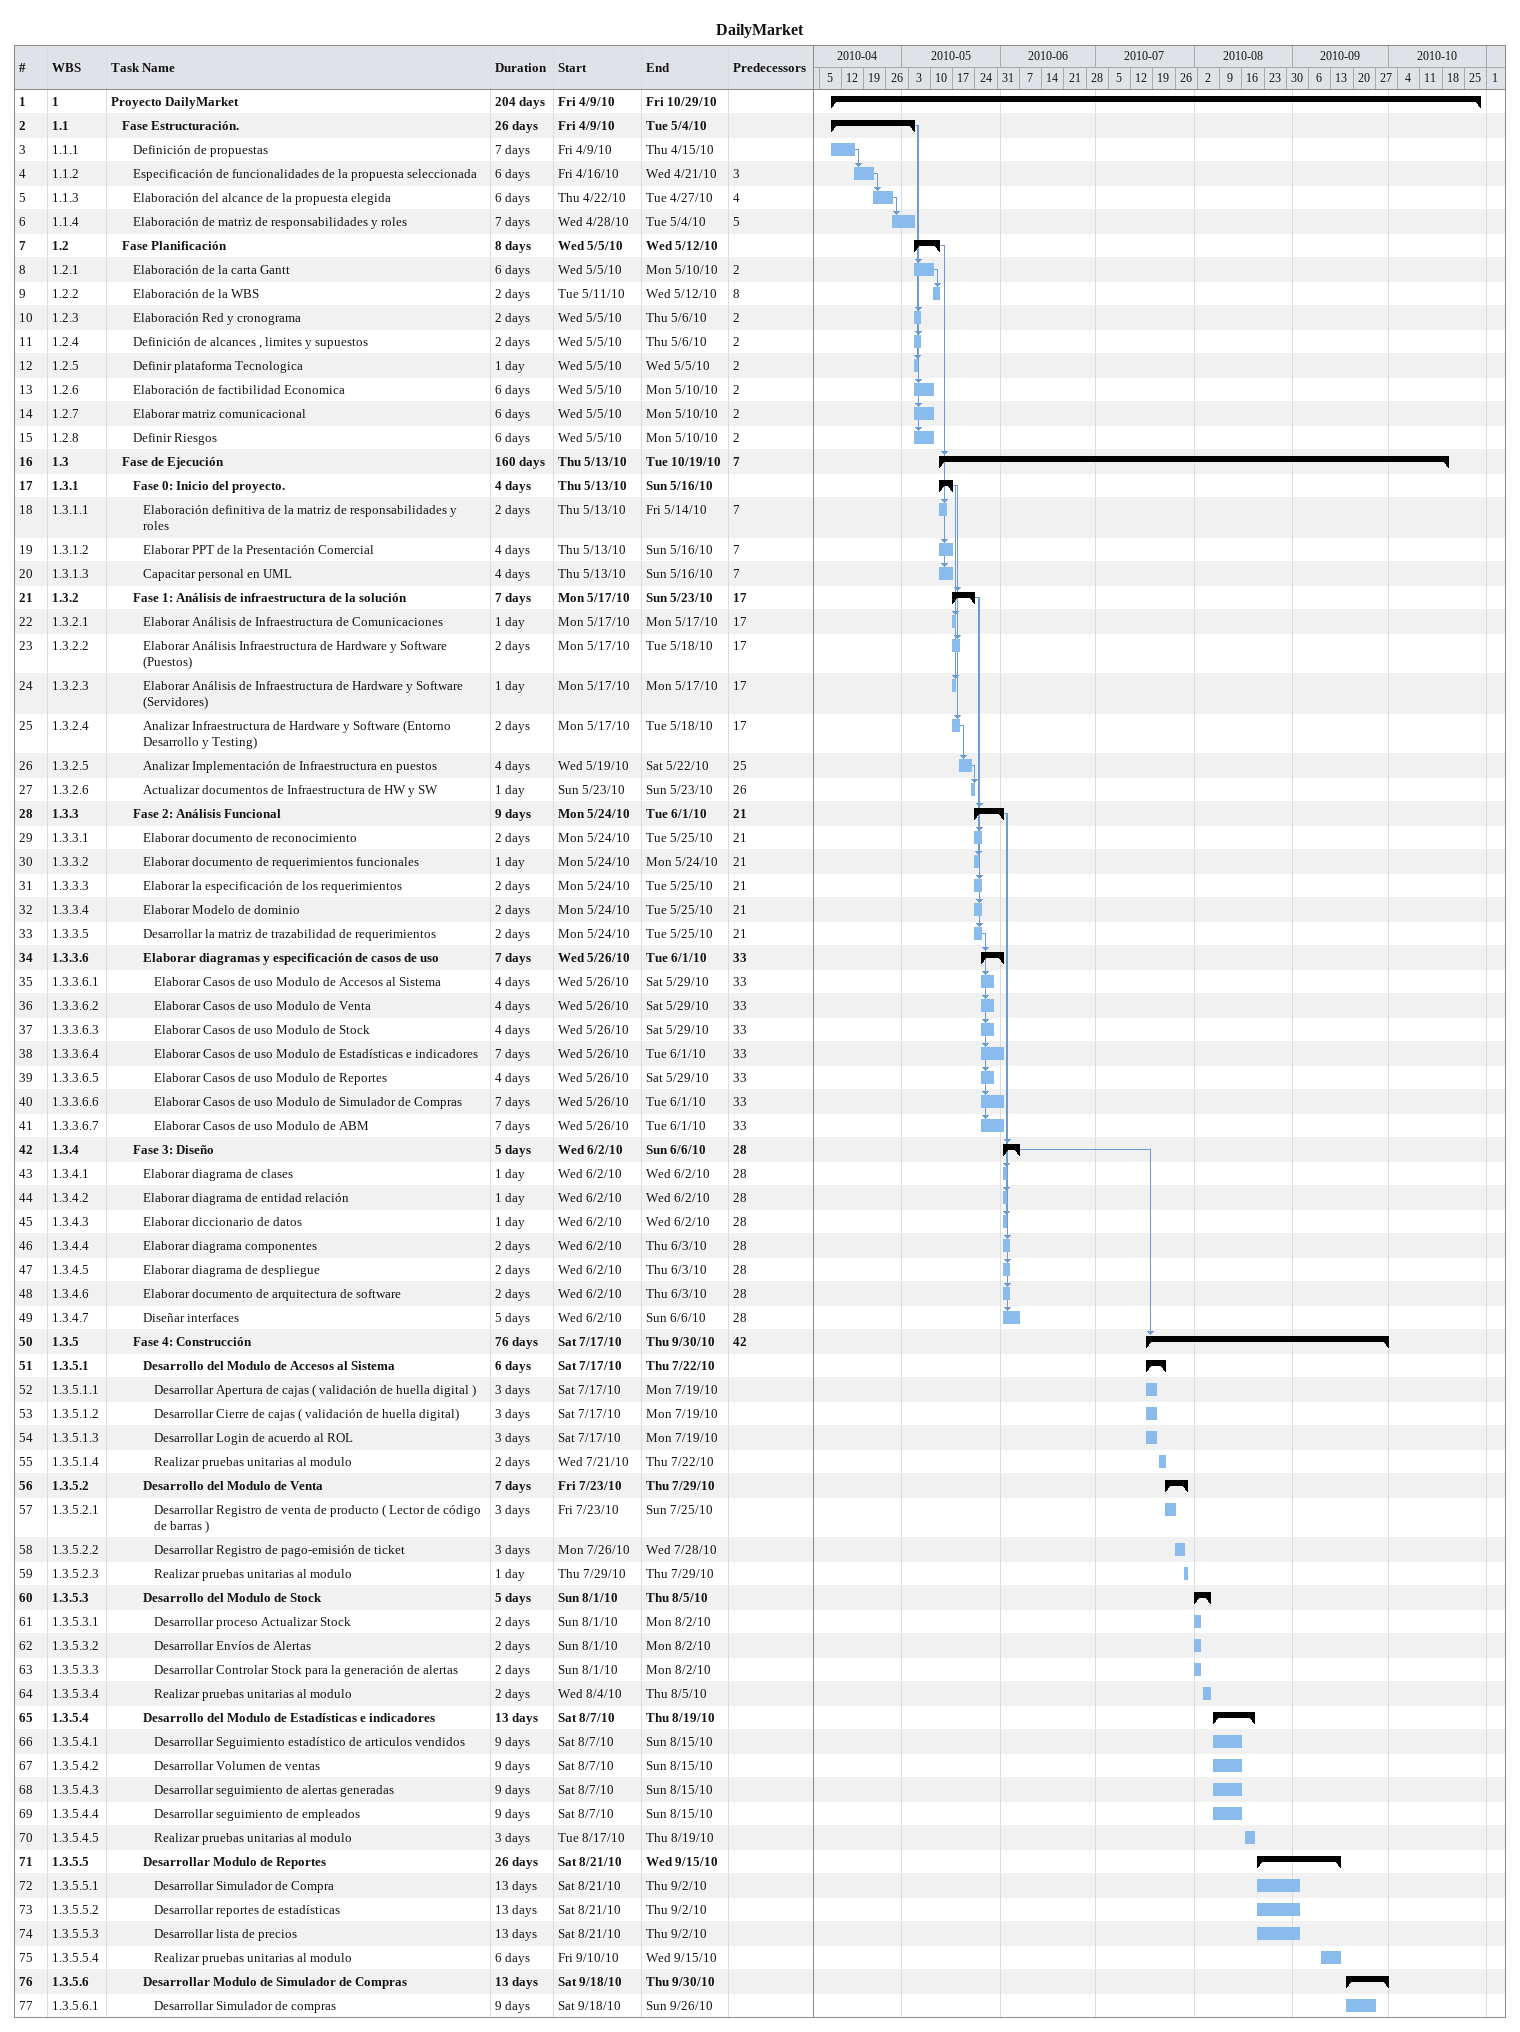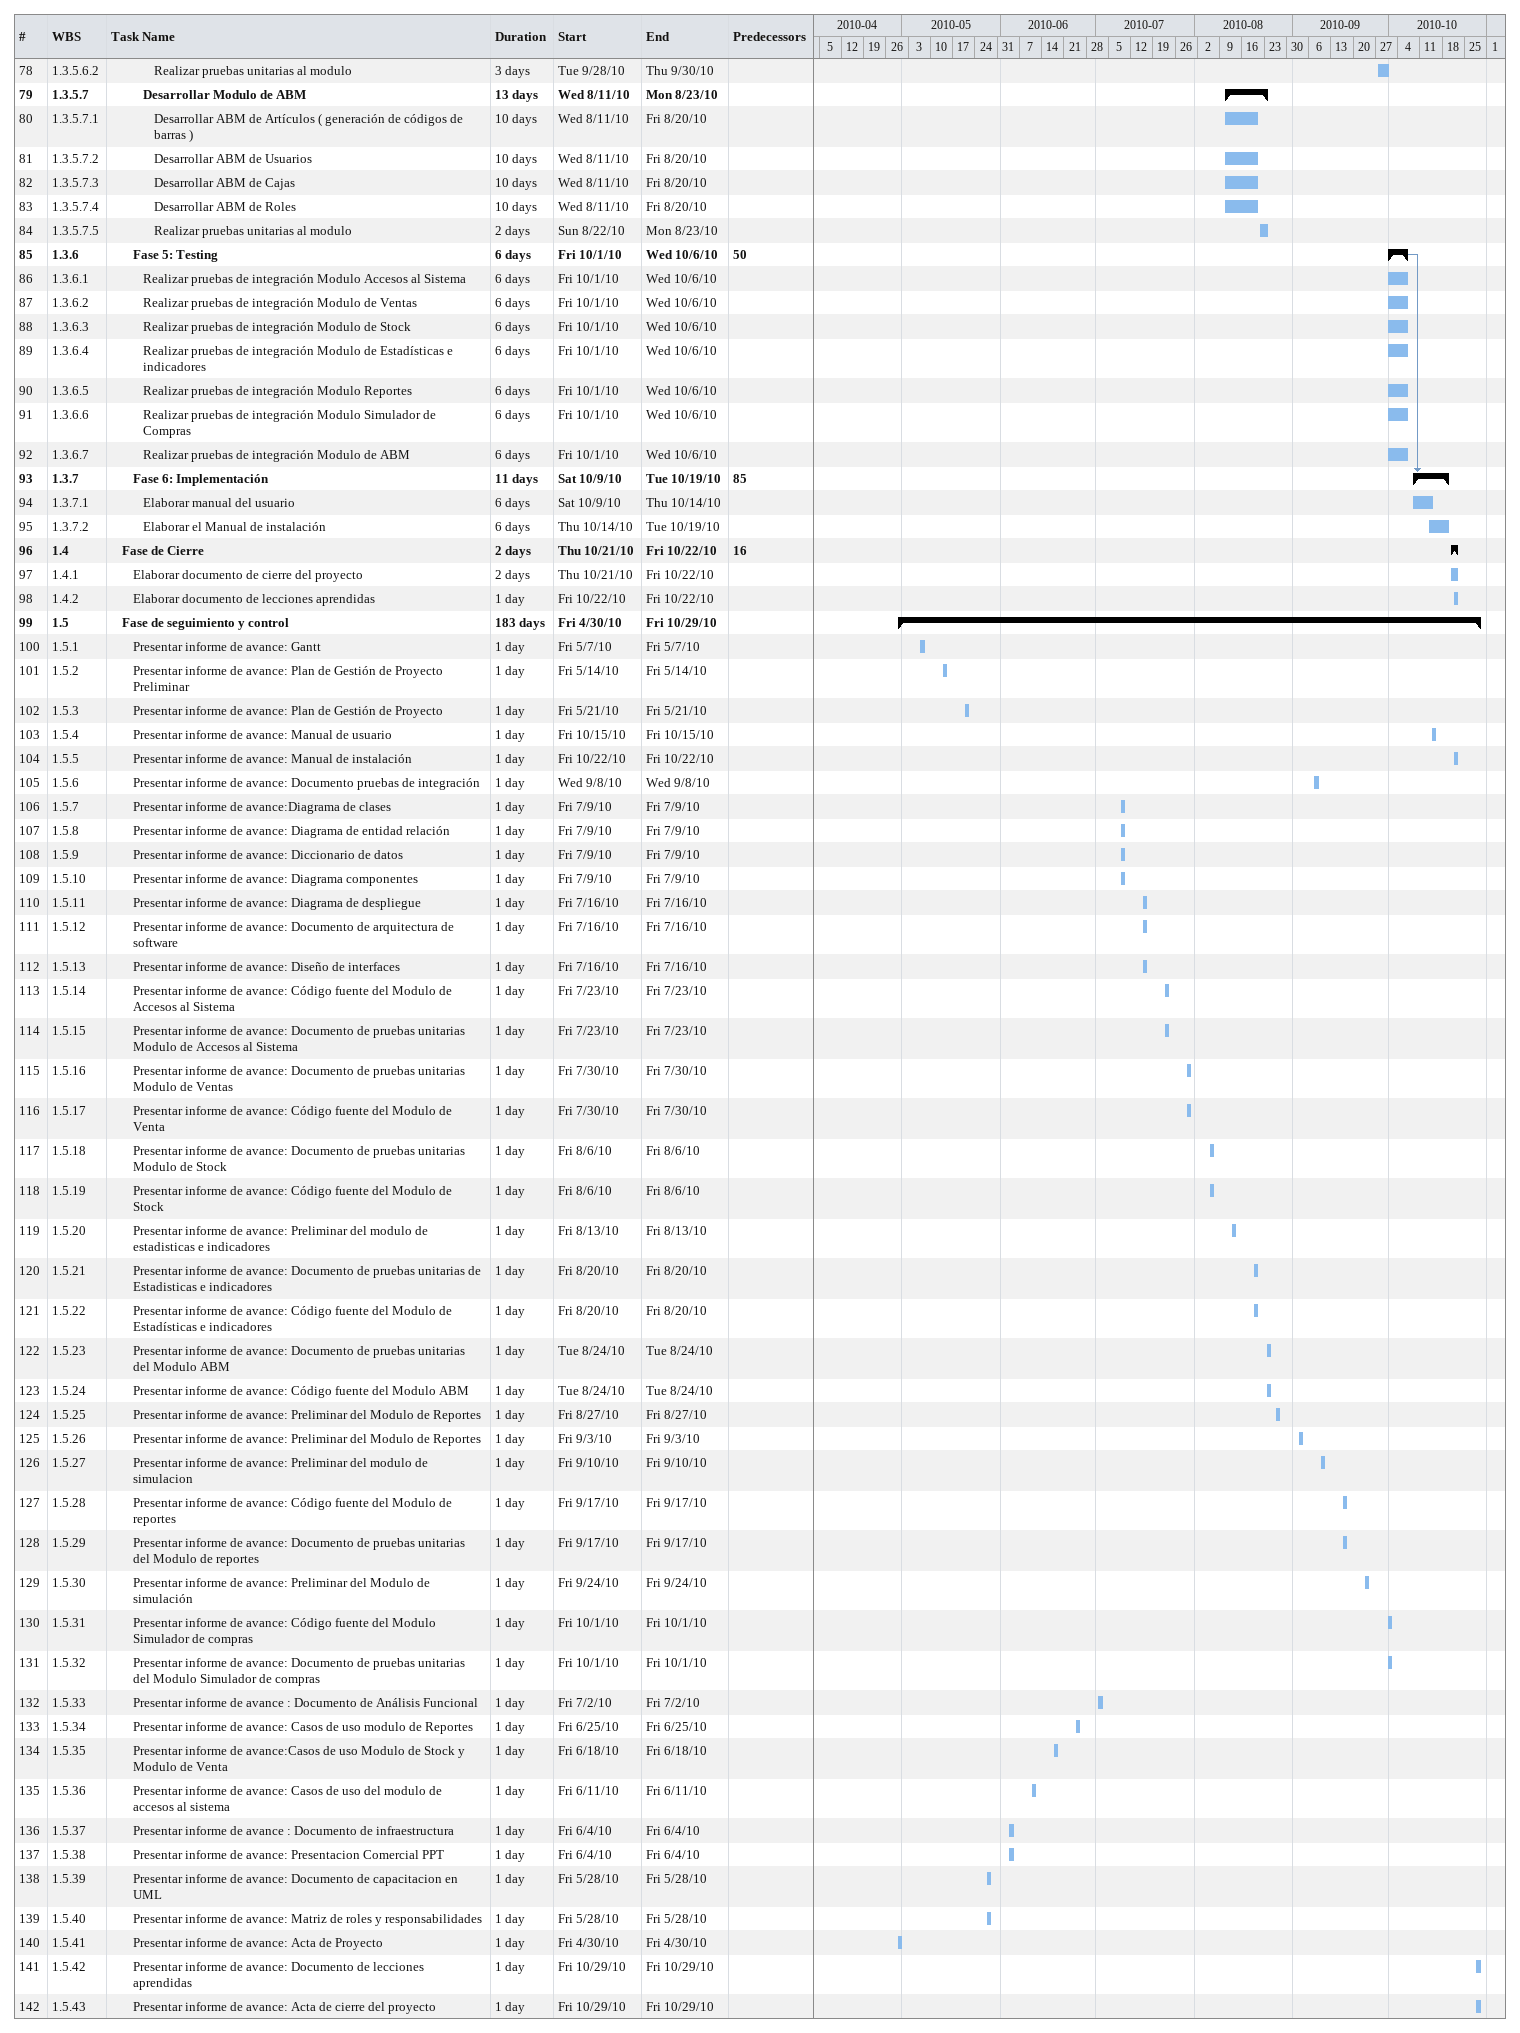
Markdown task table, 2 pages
DailyMarket

| ID | WBS | Task | Duration | Start | Finish | Predecessors |
|---|---|---|---|---|---|---|
| 1 | 1 | **Proyecto DailyMarket** | 204d | 2010-04-09 | 2010-10-29 |  |
| 2 | 1.1 | **Fase Estructuración.** | 26d | 2010-04-09 | 2010-05-04 |  |
| 3 | 1.1.1 | Definición de propuestas | 7d | 2010-04-09 | 2010-04-15 |  |
| 4 | 1.1.2 | Especificación de funcionalidades de la propuesta seleccionada | 6d | 2010-04-16 | 2010-04-21 | 3 |
| 5 | 1.1.3 | Elaboración del alcance de la propuesta elegida | 6d | 2010-04-22 | 2010-04-27 | 4 |
| 6 | 1.1.4 | Elaboración de matriz de responsabilidades y roles | 7d | 2010-04-28 | 2010-05-04 | 5 |
| 7 | 1.2 | **Fase Planificación** | 8d | 2010-05-05 | 2010-05-12 |  |
| 8 | 1.2.1 | Elaboración de la carta Gantt | 6d | 2010-05-05 | 2010-05-10 | 2 |
| 9 | 1.2.2 | Elaboración de la WBS | 2d | 2010-05-11 | 2010-05-12 | 8 |
| 10 | 1.2.3 | Elaboración Red y cronograma | 2d | 2010-05-05 | 2010-05-06 | 2 |
| 11 | 1.2.4 | Definición de alcances , limites y supuestos | 2d | 2010-05-05 | 2010-05-06 | 2 |
| 12 | 1.2.5 | Definir plataforma Tecnologica | 1d | 2010-05-05 | 2010-05-05 | 2 |
| 13 | 1.2.6 | Elaboración de factibilidad Economica | 6d | 2010-05-05 | 2010-05-10 | 2 |
| 14 | 1.2.7 | Elaborar matriz comunicacional | 6d | 2010-05-05 | 2010-05-10 | 2 |
| 15 | 1.2.8 | Definir Riesgos | 6d | 2010-05-05 | 2010-05-10 | 2 |
| 16 | 1.3 | **Fase de Ejecución** | 160d | 2010-05-13 | 2010-10-19 | 7 |
| 17 | 1.3.1 | **Fase 0: Inicio del proyecto.** | 4d | 2010-05-13 | 2010-05-16 |  |
| 18 | 1.3.1.1 | Elaboración definitiva de la matriz de responsabilidades y roles | 2d | 2010-05-13 | 2010-05-14 | 7 |
| 19 | 1.3.1.2 | Elaborar PPT de la Presentación Comercial | 4d | 2010-05-13 | 2010-05-16 | 7 |
| 20 | 1.3.1.3 | Capacitar personal en UML | 4d | 2010-05-13 | 2010-05-16 | 7 |
| 21 | 1.3.2 | **Fase 1: Análisis de infraestructura de la solución** | 7d | 2010-05-17 | 2010-05-23 | 17 |
| 22 | 1.3.2.1 | Elaborar Análisis de Infraestructura de Comunicaciones | 1d | 2010-05-17 | 2010-05-17 | 17 |
| 23 | 1.3.2.2 | Elaborar Análisis Infraestructura de Hardware y Software (Puestos) | 2d | 2010-05-17 | 2010-05-18 | 17 |
| 24 | 1.3.2.3 | Elaborar Análisis de Infraestructura de Hardware y Software (Servidores) | 1d | 2010-05-17 | 2010-05-17 | 17 |
| 25 | 1.3.2.4 | Analizar Infraestructura de Hardware y Software (Entorno Desarrollo y Testing) | 2d | 2010-05-17 | 2010-05-18 | 17 |
| 26 | 1.3.2.5 | Analizar Implementación de Infraestructura en puestos | 4d | 2010-05-19 | 2010-05-22 | 25 |
| 27 | 1.3.2.6 | Actualizar documentos de Infraestructura de HW y SW | 1d | 2010-05-23 | 2010-05-23 | 26 |
| 28 | 1.3.3 | **Fase 2: Análisis Funcional** | 9d | 2010-05-24 | 2010-06-01 | 21 |
| 29 | 1.3.3.1 | Elaborar documento de reconocimiento | 2d | 2010-05-24 | 2010-05-25 | 21 |
| 30 | 1.3.3.2 | Elaborar documento de requerimientos funcionales | 1d | 2010-05-24 | 2010-05-24 | 21 |
| 31 | 1.3.3.3 | Elaborar la especificación de los requerimientos | 2d | 2010-05-24 | 2010-05-25 | 21 |
| 32 | 1.3.3.4 | Elaborar Modelo de dominio | 2d | 2010-05-24 | 2010-05-25 | 21 |
| 33 | 1.3.3.5 | Desarrollar la matriz de trazabilidad de requerimientos | 2d | 2010-05-24 | 2010-05-25 | 21 |
| 34 | 1.3.3.6 | **Elaborar diagramas y especificación de casos de uso** | 7d | 2010-05-26 | 2010-06-01 | 33 |
| 35 | 1.3.3.6.1 | Elaborar Casos de uso Modulo de Accesos al Sistema | 4d | 2010-05-26 | 2010-05-29 | 33 |
| 36 | 1.3.3.6.2 | Elaborar Casos de uso Modulo de Venta | 4d | 2010-05-26 | 2010-05-29 | 33 |
| 37 | 1.3.3.6.3 | Elaborar Casos de uso Modulo de Stock | 4d | 2010-05-26 | 2010-05-29 | 33 |
| 38 | 1.3.3.6.4 | Elaborar Casos de uso Modulo de Estadísticas e indicadores | 7d | 2010-05-26 | 2010-06-01 | 33 |
| 39 | 1.3.3.6.5 | Elaborar Casos de uso Modulo de Reportes | 4d | 2010-05-26 | 2010-05-29 | 33 |
| 40 | 1.3.3.6.6 | Elaborar Casos de uso Modulo de Simulador de Compras | 7d | 2010-05-26 | 2010-06-01 | 33 |
| 41 | 1.3.3.6.7 | Elaborar Casos de uso Modulo de ABM | 7d | 2010-05-26 | 2010-06-01 | 33 |
| 42 | 1.3.4 | **Fase 3: Diseño** | 5d | 2010-06-02 | 2010-06-06 | 28 |
| 43 | 1.3.4.1 | Elaborar diagrama de clases | 1d | 2010-06-02 | 2010-06-02 | 28 |
| 44 | 1.3.4.2 | Elaborar diagrama de entidad relación | 1d | 2010-06-02 | 2010-06-02 | 28 |
| 45 | 1.3.4.3 | Elaborar diccionario de datos | 1d | 2010-06-02 | 2010-06-02 | 28 |
| 46 | 1.3.4.4 | Elaborar diagrama componentes | 2d | 2010-06-02 | 2010-06-03 | 28 |
| 47 | 1.3.4.5 | Elaborar diagrama de despliegue | 2d | 2010-06-02 | 2010-06-03 | 28 |
| 48 | 1.3.4.6 | Elaborar documento de arquitectura de software | 2d | 2010-06-02 | 2010-06-03 | 28 |
| 49 | 1.3.4.7 | Diseñar interfaces | 5d | 2010-06-02 | 2010-06-06 | 28 |
| 50 | 1.3.5 | **Fase 4: Construcción** | 76d | 2010-07-17 | 2010-09-30 | 42 |
| 51 | 1.3.5.1 | **Desarrollo del Modulo de Accesos al Sistema** | 6d | 2010-07-17 | 2010-07-22 |  |
| 52 | 1.3.5.1.1 | Desarrollar Apertura de cajas ( validación de huella digital ) | 3d | 2010-07-17 | 2010-07-19 |  |
| 53 | 1.3.5.1.2 | Desarrollar Cierre de cajas ( validación de huella digital) | 3d | 2010-07-17 | 2010-07-19 |  |
| 54 | 1.3.5.1.3 | Desarrollar Login de acuerdo al ROL | 3d | 2010-07-17 | 2010-07-19 |  |
| 55 | 1.3.5.1.4 | Realizar pruebas unitarias al modulo | 2d | 2010-07-21 | 2010-07-22 |  |
| 56 | 1.3.5.2 | **Desarrollo del Modulo de Venta** | 7d | 2010-07-23 | 2010-07-29 |  |
| 57 | 1.3.5.2.1 | Desarrollar Registro de venta de producto ( Lector de código de barras ) | 3d | 2010-07-23 | 2010-07-25 |  |
| 58 | 1.3.5.2.2 | Desarrollar Registro de pago-emisión de ticket | 3d | 2010-07-26 | 2010-07-28 |  |
| 59 | 1.3.5.2.3 | Realizar pruebas unitarias al modulo | 1d | 2010-07-29 | 2010-07-29 |  |
| 60 | 1.3.5.3 | **Desarrollo del Modulo de Stock** | 5d | 2010-08-01 | 2010-08-05 |  |
| 61 | 1.3.5.3.1 | Desarrollar proceso Actualizar Stock | 2d | 2010-08-01 | 2010-08-02 |  |
| 62 | 1.3.5.3.2 | Desarrollar Envíos de Alertas | 2d | 2010-08-01 | 2010-08-02 |  |
| 63 | 1.3.5.3.3 | Desarrollar Controlar Stock para la generación de alertas | 2d | 2010-08-01 | 2010-08-02 |  |
| 64 | 1.3.5.3.4 | Realizar pruebas unitarias al modulo | 2d | 2010-08-04 | 2010-08-05 |  |
| 65 | 1.3.5.4 | **Desarrollo del Modulo de Estadísticas e indicadores** | 13d | 2010-08-07 | 2010-08-19 |  |
| 66 | 1.3.5.4.1 | Desarrollar Seguimiento estadístico de articulos vendidos | 9d | 2010-08-07 | 2010-08-15 |  |
| 67 | 1.3.5.4.2 | Desarrollar Volumen de ventas | 9d | 2010-08-07 | 2010-08-15 |  |
| 68 | 1.3.5.4.3 | Desarrollar seguimiento de alertas generadas | 9d | 2010-08-07 | 2010-08-15 |  |
| 69 | 1.3.5.4.4 | Desarrollar seguimiento de empleados | 9d | 2010-08-07 | 2010-08-15 |  |
| 70 | 1.3.5.4.5 | Realizar pruebas unitarias al modulo | 3d | 2010-08-17 | 2010-08-19 |  |
| 71 | 1.3.5.5 | **Desarrollar Modulo de Reportes** | 26d | 2010-08-21 | 2010-09-15 |  |
| 72 | 1.3.5.5.1 | Desarrollar Simulador de Compra | 13d | 2010-08-21 | 2010-09-02 |  |
| 73 | 1.3.5.5.2 | Desarrollar reportes de estadísticas | 13d | 2010-08-21 | 2010-09-02 |  |
| 74 | 1.3.5.5.3 | Desarrollar lista de precios | 13d | 2010-08-21 | 2010-09-02 |  |
| 75 | 1.3.5.5.4 | Realizar pruebas unitarias al modulo | 6d | 2010-09-10 | 2010-09-15 |  |
| 76 | 1.3.5.6 | **Desarrollar Modulo de Simulador de Compras** | 13d | 2010-09-18 | 2010-09-30 |  |
| 77 | 1.3.5.6.1 | Desarrollar Simulador de compras | 9d | 2010-09-18 | 2010-09-26 |  |
| 78 | 1.3.5.6.2 | Realizar pruebas unitarias al modulo | 3d | 2010-09-28 | 2010-09-30 |  |
| 79 | 1.3.5.7 | **Desarrollar Modulo de ABM** | 13d | 2010-08-11 | 2010-08-23 |  |
| 80 | 1.3.5.7.1 | Desarrollar ABM de Artículos ( generación de códigos de barras ) | 10d | 2010-08-11 | 2010-08-20 |  |
| 81 | 1.3.5.7.2 | Desarrollar ABM de Usuarios | 10d | 2010-08-11 | 2010-08-20 |  |
| 82 | 1.3.5.7.3 | Desarrollar ABM de Cajas | 10d | 2010-08-11 | 2010-08-20 |  |
| 83 | 1.3.5.7.4 | Desarrollar ABM de Roles | 10d | 2010-08-11 | 2010-08-20 |  |
| 84 | 1.3.5.7.5 | Realizar pruebas unitarias al modulo | 2d | 2010-08-22 | 2010-08-23 |  |
| 85 | 1.3.6 | **Fase 5: Testing** | 6d | 2010-10-01 | 2010-10-06 | 50 |
| 86 | 1.3.6.1 | Realizar pruebas de integración Modulo Accesos al Sistema | 6d | 2010-10-01 | 2010-10-06 |  |
| 87 | 1.3.6.2 | Realizar pruebas de integración Modulo de Ventas | 6d | 2010-10-01 | 2010-10-06 |  |
| 88 | 1.3.6.3 | Realizar pruebas de integración Modulo de Stock | 6d | 2010-10-01 | 2010-10-06 |  |
| 89 | 1.3.6.4 | Realizar pruebas de integración Modulo de Estadísticas e indicadores | 6d | 2010-10-01 | 2010-10-06 |  |
| 90 | 1.3.6.5 | Realizar pruebas de integración Modulo Reportes | 6d | 2010-10-01 | 2010-10-06 |  |
| 91 | 1.3.6.6 | Realizar pruebas de integración Modulo Simulador de Compras | 6d | 2010-10-01 | 2010-10-06 |  |
| 92 | 1.3.6.7 | Realizar pruebas de integración Modulo de ABM | 6d | 2010-10-01 | 2010-10-06 |  |
| 93 | 1.3.7 | **Fase 6: Implementación** | 11d | 2010-10-09 | 2010-10-19 | 85 |
| 94 | 1.3.7.1 | Elaborar manual del usuario | 6d | 2010-10-09 | 2010-10-14 |  |
| 95 | 1.3.7.2 | Elaborar el Manual de instalación | 6d | 2010-10-14 | 2010-10-19 |  |
| 96 | 1.4 | **Fase de Cierre** | 2d | 2010-10-21 | 2010-10-22 | 16 |
| 97 | 1.4.1 | Elaborar documento de cierre del proyecto | 2d | 2010-10-21 | 2010-10-22 |  |
| 98 | 1.4.2 | Elaborar documento de lecciones aprendidas | 1d | 2010-10-22 | 2010-10-22 |  |
| 99 | 1.5 | **Fase de seguimiento y control** | 183d | 2010-04-30 | 2010-10-29 |  |
| 100 | 1.5.1 | Presentar informe de avance: Gantt | 1d | 2010-05-07 | 2010-05-07 |  |
| 101 | 1.5.2 | Presentar informe de avance: Plan de Gestión de Proyecto Preliminar | 1d | 2010-05-14 | 2010-05-14 |  |
| 102 | 1.5.3 | Presentar informe de avance: Plan de Gestión de Proyecto | 1d | 2010-05-21 | 2010-05-21 |  |
| 103 | 1.5.4 | Presentar informe de avance: Manual de usuario | 1d | 2010-10-15 | 2010-10-15 |  |
| 104 | 1.5.5 | Presentar informe de avance: Manual de instalación | 1d | 2010-10-22 | 2010-10-22 |  |
| 105 | 1.5.6 | Presentar informe de avance: Documento pruebas de integración | 1d | 2010-09-08 | 2010-09-08 |  |
| 106 | 1.5.7 | Presentar informe de avance:Diagrama de clases | 1d | 2010-07-09 | 2010-07-09 |  |
| 107 | 1.5.8 | Presentar informe de avance: Diagrama de entidad relación | 1d | 2010-07-09 | 2010-07-09 |  |
| 108 | 1.5.9 | Presentar informe de avance: Diccionario de datos | 1d | 2010-07-09 | 2010-07-09 |  |
| 109 | 1.5.10 | Presentar informe de avance: Diagrama componentes | 1d | 2010-07-09 | 2010-07-09 |  |
| 110 | 1.5.11 | Presentar informe de avance: Diagrama de despliegue | 1d | 2010-07-16 | 2010-07-16 |  |
| 111 | 1.5.12 | Presentar informe de avance: Documento de arquitectura de software | 1d | 2010-07-16 | 2010-07-16 |  |
| 112 | 1.5.13 | Presentar informe de avance: Diseño de interfaces | 1d | 2010-07-16 | 2010-07-16 |  |
| 113 | 1.5.14 | Presentar informe de avance: Código fuente del Modulo de Accesos al Sistema | 1d | 2010-07-23 | 2010-07-23 |  |
| 114 | 1.5.15 | Presentar informe de avance: Documento de pruebas unitarias Modulo de Accesos al Sistema | 1d | 2010-07-23 | 2010-07-23 |  |
| 115 | 1.5.16 | Presentar informe de avance: Documento de pruebas unitarias Modulo de Ventas | 1d | 2010-07-30 | 2010-07-30 |  |
| 116 | 1.5.17 | Presentar informe de avance: Código fuente del Modulo de Venta | 1d | 2010-07-30 | 2010-07-30 |  |
| 117 | 1.5.18 | Presentar informe de avance: Documento de pruebas unitarias Modulo de Stock | 1d | 2010-08-06 | 2010-08-06 |  |
| 118 | 1.5.19 | Presentar informe de avance: Código fuente del Modulo de Stock | 1d | 2010-08-06 | 2010-08-06 |  |
| 119 | 1.5.20 | Presentar informe de avance: Preliminar del modulo de estadisticas e indicadores | 1d | 2010-08-13 | 2010-08-13 |  |
| 120 | 1.5.21 | Presentar informe de avance: Documento de pruebas unitarias de Estadisticas e indicadores | 1d | 2010-08-20 | 2010-08-20 |  |
| 121 | 1.5.22 | Presentar informe de avance: Código fuente del Modulo de Estadísticas e indicadores | 1d | 2010-08-20 | 2010-08-20 |  |
| 122 | 1.5.23 | Presentar informe de avance: Documento de pruebas unitarias del Modulo ABM | 1d | 2010-08-24 | 2010-08-24 |  |
| 123 | 1.5.24 | Presentar informe de avance: Código fuente del Modulo ABM | 1d | 2010-08-24 | 2010-08-24 |  |
| 124 | 1.5.25 | Presentar informe de avance: Preliminar del Modulo de Reportes | 1d | 2010-08-27 | 2010-08-27 |  |
| 125 | 1.5.26 | Presentar informe de avance: Preliminar del Modulo de Reportes | 1d | 2010-09-03 | 2010-09-03 |  |
| 126 | 1.5.27 | Presentar informe de avance: Preliminar del modulo de simulacion | 1d | 2010-09-10 | 2010-09-10 |  |
| 127 | 1.5.28 | Presentar informe de avance: Código fuente del Modulo de reportes | 1d | 2010-09-17 | 2010-09-17 |  |
| 128 | 1.5.29 | Presentar informe de avance: Documento de pruebas unitarias del Modulo de reportes | 1d | 2010-09-17 | 2010-09-17 |  |
| 129 | 1.5.30 | Presentar informe de avance: Preliminar del Modulo de simulación | 1d | 2010-09-24 | 2010-09-24 |  |
| 130 | 1.5.31 | Presentar informe de avance: Código fuente del Modulo Simulador de compras | 1d | 2010-10-01 | 2010-10-01 |  |
| 131 | 1.5.32 | Presentar informe de avance: Documento de pruebas unitarias del Modulo Simulador de compras | 1d | 2010-10-01 | 2010-10-01 |  |
| 132 | 1.5.33 | Presentar informe de avance : Documento de Análisis Funcional | 1d | 2010-07-02 | 2010-07-02 |  |
| 133 | 1.5.34 | Presentar informe de avance: Casos de uso modulo de Reportes | 1d | 2010-06-25 | 2010-06-25 |  |
| 134 | 1.5.35 | Presentar informe de avance:Casos de uso Modulo de Stock y Modulo de Venta | 1d | 2010-06-18 | 2010-06-18 |  |
| 135 | 1.5.36 | Presentar informe de avance: Casos de uso del modulo de accesos al sistema | 1d | 2010-06-11 | 2010-06-11 |  |
| 136 | 1.5.37 | Presentar informe de avance : Documento de infraestructura | 1d | 2010-06-04 | 2010-06-04 |  |
| 137 | 1.5.38 | Presentar informe de avance: Presentacion Comercial PPT | 1d | 2010-06-04 | 2010-06-04 |  |
| 138 | 1.5.39 | Presentar informe de avance: Documento de capacitacion en UML | 1d | 2010-05-28 | 2010-05-28 |  |
| 139 | 1.5.40 | Presentar informe de avance: Matriz de roles y responsabilidades | 1d | 2010-05-28 | 2010-05-28 |  |
| 140 | 1.5.41 | Presentar informe de avance: Acta de Proyecto | 1d | 2010-04-30 | 2010-04-30 |  |
| 141 | 1.5.42 | Presentar informe de avance: Documento de lecciones aprendidas | 1d | 2010-10-29 | 2010-10-29 |  |
| 142 | 1.5.43 | Presentar informe de avance: Acta de cierre del proyecto | 1d | 2010-10-29 | 2010-10-29 |  |
